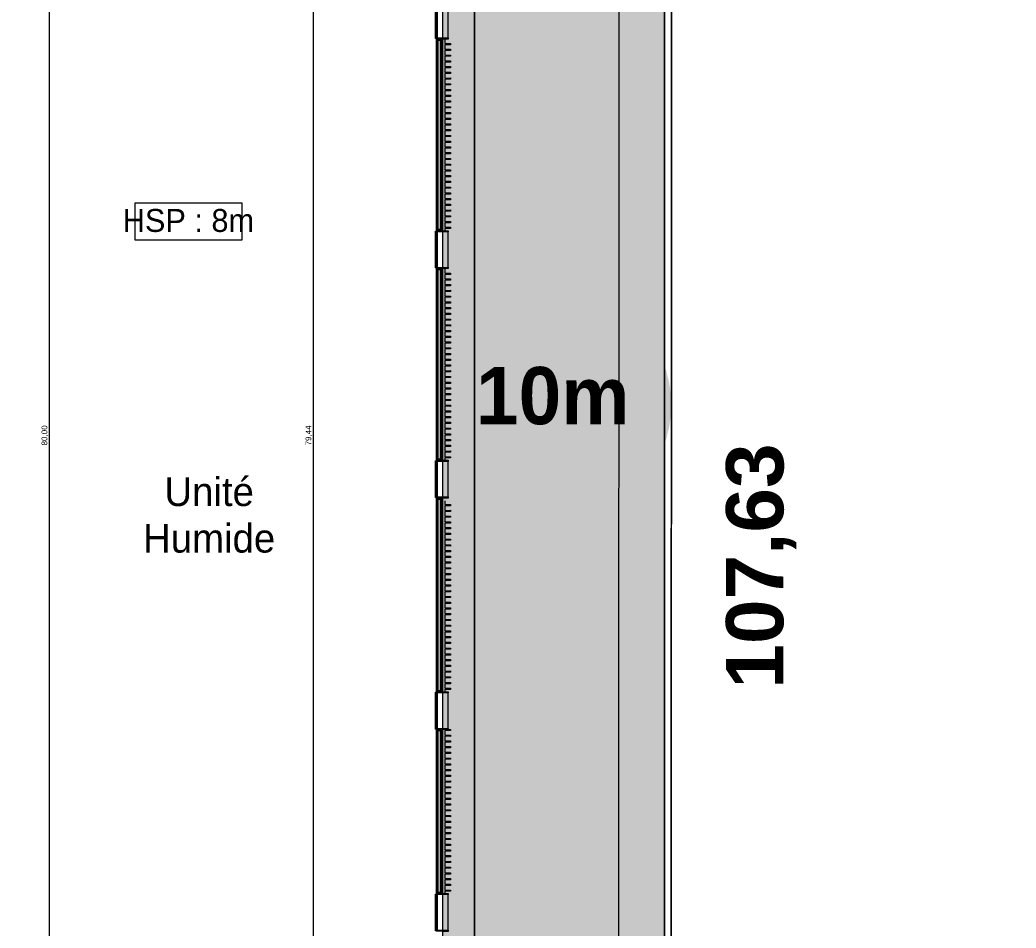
# Model space of a CAD drawing. Header units: millimetres. Extents: x -284281 to 1648660, y -821378 to -151356.
# Drawn here: x 444506 to 487920, y -234850 to -195285 of the extents above; entities that cross this region are included whole.
import ezdxf

# ---------------------------------------------------------------- set-up
doc = ezdxf.new("R2010")
doc.units = ezdxf.units.MM
doc.header["$MEASUREMENT"] = 0
doc.set_wipeout_variables(frame=1)
doc.linetypes.add('Traits', pattern=[282.222223, 141.111112, -141.111112])
doc.linetypes.add('Wipeout_Contour', pattern=[1000, 0, -1000])
for name, color, linetype in [('Cotations - 1_100', 7, 'Continuous'), ('Divers - Dessin général', 7, 'Continuous'), ('Fenêtres ARCHICAD', 7, 'Continuous'), ('Hachure', 7, 'Continuous'), ('Nouveau_0', 7, 'Continuous'), ('Sols_ Dalles', 7, 'Continuous'), ('TopoAlt', 7, 'Continuous')]:
    doc.layers.add(name, color=color, linetype=linetype)
doc.styles.add('STYLE_GENERE_1', font='AGENCYR.TTF')
doc.styles.add('STYLE_GENERE_2', font='arial.ttf')
doc.styles.add('STYLE_GENERE_3', font='arialbd.ttf')
doc.styles.add('STYLE_GENERE_4', font='AGENCYB.TTF')
doc.dimstyles.new('STYLE_GENERE__1', dxfattribs={"dimtxt": 250, "dimasz": 190, "dimexe": 0.18, "dimexo": 0.0625, "dimgap": 0, "dimtad": 1, "dimtih": 1, "dimtoh": 1, "dimlfac": 0.001, "dimzin": 0, "dimdsep": 46, "dimtxsty": 'STYLE_GENERE_2', "dimblk": 'ARROWHEAD_6', "dimblk1": 'ARROWHEAD_6', "dimblk2": 'ARROWHEAD_6', "dimcen": 0.09, "dimse1": 1, "dimse2": 1, "dimclrd": 7, "dimclre": 7, "dimclrt": 7, "dimazin": 0, "dimtfac": 1, "dimtdec": 4, "dimtmove": 0, "dimatfit": 3, "dimfxl": 1, "dimtolj": 1, "dimtzin": 0, "dimarcsym": 0})
doc.dimstyles.new('STYLE_GENERE__2', dxfattribs={"dimtxt": 250, "dimasz": 190, "dimexe": 0.18, "dimexo": 0.0625, "dimgap": 0, "dimtad": 1, "dimlfac": 0.001, "dimzin": 0, "dimdsep": 46, "dimtxsty": 'STYLE_GENERE_2', "dimblk": 'ARROWHEAD_6', "dimblk1": 'ARROWHEAD_6', "dimblk2": 'ARROWHEAD_6', "dimcen": 0.09, "dimse1": 1, "dimse2": 1, "dimclrd": 7, "dimclre": 7, "dimclrt": 7, "dimazin": 0, "dimtfac": 1, "dimtdec": 4, "dimtmove": 0, "dimatfit": 3, "dimfxl": 1, "dimtolj": 1, "dimtzin": 0, "dimarcsym": 0})
pattern_1 = [(45, (0, 175), (-55.684659, 55.684659), [0, -52.5, 0, -78.75]), (110, (175, 175), (74.000794, 26.934086), [0, -38.5, 0, -66.5])]
pattern_2 = [(45, (0, 0), (-7.07106781, 7.07106781), [])]

# ---------------------------------------------------------------- blocks, each defined once
blk = doc.blocks.new('Dalle_30_2', base_point=(380203, -171996))
at = {"layer": 'Sols_ Dalles', "linetype": 'Continuous', "lineweight": 0, "true_color": 0x2e271c}
blk.add_hatch(color=250, dxfattribs=at).paths.add_polyline_path([(380203, -171996), (380203, -230016), (380203, -260811), (415475, -260811), (415475, -260796), (415475, -258650), (415475, -258011), (415475, -222496), (405655, -222496), (405655, -218296), (415454, -218296), (415454, -204496), (412055, -204496), (412055, -201781), (412055, -189811), (436505, -189811), (436505, -253396), (436505, -253416), (437905, -253416), (437905, -253396), (437905, -188411), (410655, -188411), (410655, -200381), (410655, -205896), (414054, -205896), (414054, -216896), (404255, -216896), (404255, -223896), (414054, -223896), (414054, -258650), (414054, -259411), (382690, -259411), (381560, -259411), (381560, -231416), (381560, -173396), (462926, -173396), (462926, -253416), (464326, -253416), (464326, -171996)])
at = {"layer": 'Sols_ Dalles', "color": 250, "linetype": 'Continuous', "lineweight": 5, "true_color": 0x1f1f1f, "flags": 128}
for points in [[(381560, -259411), (381560, -231416), (381560, -173396), (462926, -173396), (462926, -253416)], [(464326, -253416), (464326, -171996), (380203, -171996), (380203, -230016), (380203, -260811)]]:
    blk.add_lwpolyline(points, dxfattribs=at)
blk = doc.blocks.new('Dalle_31_2', base_point=(360548, -295063))
at = {"linetype": 'Continuous', "lineweight": 0, "true_color": 0x6f6f6f}
h = blk.add_hatch(color=8, dxfattribs=at)
h.paths.add_polyline_path([(360548, -295063), (487920, -293827), (487920, -270903), (487463, -270903), (472886, -271041), (472886, -271062, 0.001346), (472886, -271073), (472897, -273095, -0.414214), (470908, -275106), (462184, -275106, -0.005189), (462131, -275116), (454148, -275196), (438771, -275253, -0.386553), (436573, -273475, -0.025189), (436562, -273329), (436569, -267730, -0.098562), (436800, -266944), (436817, -266952, -0.258849), (438655, -265606), (438653, -265587), (439337, -265587), (439337, -265687), (439337, -270687), (469237, -270687), (469237, -265687), (470908, -265687), (472605, -265687), (472605, -163738), (371863, -163738), (371863, -271041), (371883, -271041), (371883, -272001), (371883, -272001, -0.409427), (367883, -275935), (360548, -275935)])
h.paths.add_polyline_path([(377135, -260640), (373845, -260640), (373845, -248365), (373845, -243090), (373845, -242190), (377135, -242190)], flags=0)
h.paths.add_polyline_path([(380203, -193811), (380203, -171996), (431506, -171996), (464310, -171996), (464310, -262266), (464310, -262366), (438594, -262351), (437926, -262351), (436550, -262351), (436550, -189811), (412055, -189811), (412055, -201781), (412055, -204496), (415454, -204496), (415454, -208496), (415454, -218296), (405655, -218296), (405655, -222496), (415475, -222496), (415475, -260811), (380203, -260811), (380203, -230016)], flags=0)
h.paths.add_polyline_path([(381437, -269434, -0.090319), (381558, -268728, -0.201449), (382612, -267593, -0.104211), (383418, -267415), (384017, -267409, -0.104045), (384825, -267571, -0.238255), (385984, -268953, -0.055189), (386036, -269390), (386038, -269611), (386051, -270890), (385792, -271893, -0.267949), (384070, -272909), (383470, -272915, -0.193717), (382079, -272370, -0.070569), (381728, -271931, -0.131652), (381451, -270934)], flags=0)
h.paths.add_polyline_path([(392017, -273452), (392030, -267378, -0.380557), (394017, -265610), (394094, -265610), (394094, -270610), (409094, -270610), (409094, -265610), (414056, -265610, -0.414214), (415556, -267110), (415556, -273661, -0.345502), (413837, -275433), (394027, -275599, -0.415791), (392017, -273599)], flags=0)
h.paths.add_polyline_path([(424210, -271504, -0.134474), (423930, -270485), (423930, -268985, -0.414214), (425930, -266985), (426530, -266985, -0.414214), (428530, -268985), (428530, -270485, -0.12882), (428274, -271466, -0.270936), (426530, -272485), (425930, -272485, -0.26498)], flags=0)
at = {"color": 9, "linetype": 'Continuous', "lineweight": 5, "flags": 128}
blk.add_lwpolyline([(472605, -265687), (472605, -163738), (371863, -163738), (371863, -271041)], dxfattribs=at)
blk.add_lwpolyline([(380203, -193811), (380203, -230016), (380203, -260811), (415475, -260811), (415475, -222496), (405655, -222496), (405655, -218296), (415454, -218296), (415454, -208496), (415454, -204496), (412055, -204496), (412055, -201781), (412055, -189811), (436550, -189811), (436550, -262351), (437926, -262351), (438594, -262351), (464310, -262366), (464310, -262266), (464310, -171996), (431506, -171996), (380203, -171996)], close=True, dxfattribs=at)
blk = doc.blocks.new('Dalle_46_2', base_point=(371875, -163719))
at = {"linetype": 'Continuous', "lineweight": 0, "true_color": 0x90b349}
blk.add_hatch(color=55, dxfattribs=at).paths.add_polyline_path([(371875, -163719), (371856, -271725), (373816, -271706), (373835, -165720), (470605, -165737), (470587, -265587), (472587, -265588), (472605, -163738)])
at = {"color": 7, "linetype": 'Continuous', "lineweight": 5, "flags": 128}
blk.add_lwpolyline([(371875, -163719), (371856, -271725), (373816, -271706), (373835, -165720), (470605, -165737), (470587, -265587), (472587, -265588), (472605, -163738)], close=True, dxfattribs=at)
blk = doc.blocks.new('Fenêtre 25')
at = {"layer": 'Fenêtres ARCHICAD', "color": 7, "linetype": 'Continuous', "lineweight": 5}
for p, q in [((-800, 0), (-800, 33)), ((-800, 33), (800, 33)), ((800, 33), (800, 0)), ((-825, -530), (-825, -280)), ((-825, -280), (-775, -280)), ((-825, -280), (-800, -280)), ((-825, -280), (-800, -280)), ((-800, -30), (800, -30)), ((-800, -280), (-800, -50)), ((-800, -50), (-775, -50)), ((-775, -280), (-800, -280)), ((-775, -50), (-775, -280)), ((-775, -280), (-775, -530)), ((775, -280), (775, -50)), ((775, -50), (800, -50)), ((800, -280), (775, -280)), ((775, -280), (825, -280)), ((775, -530), (775, -280)), ((800, -50), (800, -280)), ((800, -280), (825, -280)), ((800, -280), (825, -280)), ((825, -280), (825, -530)), ((-775, -530), (-825, -530)), ((-775, -530), (775, -530)), ((825, -530), (775, -530))]:
    blk.add_line(p, q, dxfattribs=at)
at = {"layer": 'Fenêtres ARCHICAD', "color": 7, "linetype": 'Traits', "lineweight": 5}
blk.add_line((-800, 0), (800, 0), dxfattribs=at)
at = {"color": 254, "linetype": 'Wipeout_Contour', "lineweight": 0, "ltscale": 3003.33026}
blk.add_wipeout([(-750, 0), (-750, -50), (750, -50), (750, 0)], dxfattribs=at).dxf.layer = 'Fenêtres ARCHICAD'
at = {"layer": 'Fenêtres ARCHICAD', "color": 7, "linetype": 'Continuous', "lineweight": 5}
for p, q in [((-800, 0), (-750, 0)), ((-800, 0), (-800, -15)), ((-800, 0), (-800, -15)), ((-750, 0), (-750, -50)), ((-750, 0), (750, 0)), ((750, -50), (750, 0)), ((750, 0), (800, 0)), ((800, 0), (800, -15)), ((800, 0), (800, -15)), ((-800, -15), (-800, -50)), ((-800, -15), (-800, -50)), ((-750, -50), (-800, -50)), ((-800, -50), (-800, -85)), ((-800, -50), (-800, -85)), ((-800, -85), (-800, -195)), ((-800, -85), (-800, -195)), ((-800, -85), (-800, -195)), ((-800, -85), (-800, -195)), ((-800, -195), (-800, -265)), ((-800, -195), (-800, -265)), ((-800, -195), (-800, -265)), ((-800, -195), (-800, -265)), ((-800, -265), (-800, -280)), ((-800, -265), (-800, -280)), ((-750, -25), (750, -25)), ((750, -50), (-750, -50)), ((800, -50), (750, -50)), ((800, -15), (800, -50)), ((800, -15), (800, -50)), ((800, -50), (800, -85)), ((800, -50), (800, -85)), ((800, -85), (800, -195)), ((800, -85), (800, -195)), ((800, -85), (800, -195)), ((800, -85), (800, -195)), ((800, -195), (800, -265)), ((800, -195), (800, -265)), ((800, -195), (800, -265)), ((800, -195), (800, -265)), ((800, -265), (800, -280)), ((800, -265), (800, -280))]:
    blk.add_line(p, q, dxfattribs=at)
blk = doc.blocks.new('Mur_176_2', base_point=(462926, -173396))
at = {"color": 254, "linetype": 'Wipeout_Contour', "lineweight": 0, "ltscale": 2017622.71291408}
blk.add_wipeout([(462911, -204493), (462926, -204493), (462926, -196093), (462911, -196093)], dxfattribs=at)
at = {"color": 254, "linetype": 'Wipeout_Contour', "lineweight": 0, "ltscale": 2033836.584409907}
blk.add_wipeout([(462911, -214493), (462926, -214493), (462926, -206093), (462911, -206093)], dxfattribs=at)
at = {"color": 254, "linetype": 'Wipeout_Contour', "lineweight": 0, "ltscale": 2050776.769234617}
blk.add_wipeout([(462911, -224578), (462926, -224578), (462926, -216093), (462911, -216093)], dxfattribs=at)
at = {"color": 254, "linetype": 'Wipeout_Contour', "lineweight": 0, "ltscale": 2067266.288237478}
blk.add_wipeout([(462911, -233369), (462926, -233369), (462926, -226178), (462911, -226178)], dxfattribs=at)
at = {"linetype": 'Continuous', "lineweight": 5, "true_color": 0x5f5f5f}
h = blk.add_hatch(dxfattribs=at)
h.set_pattern_fill('ENDUIT_0002', color=251, style=0, pattern_type=2)
h.set_pattern_definition(pattern_1)
h.paths.add_polyline_path([(462911, -204493), (462926, -204493), (462926, -196093), (462911, -196093)])
h = blk.add_hatch(dxfattribs=at)
h.set_pattern_fill('ENDUIT_0002', color=251, style=0, pattern_type=2)
h.set_pattern_definition(pattern_1)
h.paths.add_polyline_path([(462911, -214493), (462926, -214493), (462926, -206093), (462911, -206093)])
h = blk.add_hatch(dxfattribs=at)
h.set_pattern_fill('ENDUIT_0002', color=251, style=0, pattern_type=2)
h.set_pattern_definition(pattern_1)
h.paths.add_polyline_path([(462911, -224578), (462926, -224578), (462926, -216093), (462911, -216093)])
h = blk.add_hatch(dxfattribs=at)
h.set_pattern_fill('ENDUIT_0002', color=251, style=0, pattern_type=2)
h.set_pattern_definition(pattern_1)
h.paths.add_polyline_path([(462911, -233369), (462926, -233369), (462926, -226178), (462911, -226178)])
at = {"color": 254, "linetype": 'Wipeout_Contour', "lineweight": 0, "ltscale": 2017465.721943277}
blk.add_wipeout([(462911, -196093), (462841, -196163), (462841, -204423), (462911, -204493)], dxfattribs=at)
at = {"color": 254, "linetype": 'Wipeout_Contour', "lineweight": 0, "ltscale": 2033680.860371147}
blk.add_wipeout([(462911, -206093), (462841, -206163), (462841, -214423), (462911, -214493)], dxfattribs=at)
at = {"color": 254, "linetype": 'Wipeout_Contour', "lineweight": 0, "ltscale": 2050622.337322177}
blk.add_wipeout([(462911, -216093), (462841, -216163), (462841, -224508), (462911, -224578)], dxfattribs=at)
at = {"color": 254, "linetype": 'Wipeout_Contour', "lineweight": 0, "ltscale": 2067113.244190691}
blk.add_wipeout([(462911, -226178), (462841, -226248), (462841, -233299), (462911, -233369)], dxfattribs=at)
at = {"linetype": 'Continuous', "lineweight": 5, "true_color": 0x5f5f5f}
h = blk.add_hatch(dxfattribs=at)
h.set_pattern_fill('BRIQUES_TERRE_CUITE__INT_94', color=251, style=0, pattern_type=2)
h.set_pattern_definition(pattern_2)
h.paths.add_polyline_path([(462911, -196093), (462841, -196163), (462841, -204423), (462911, -204493)])
h = blk.add_hatch(dxfattribs=at)
h.set_pattern_fill('BRIQUES_TERRE_CUITE__INT_94', color=251, style=0, pattern_type=2)
h.set_pattern_definition(pattern_2)
h.paths.add_polyline_path([(462911, -206093), (462841, -206163), (462841, -214423), (462911, -214493)])
h = blk.add_hatch(dxfattribs=at)
h.set_pattern_fill('BRIQUES_TERRE_CUITE__INT_94', color=251, style=0, pattern_type=2)
h.set_pattern_definition(pattern_2)
h.paths.add_polyline_path([(462911, -216093), (462841, -216163), (462841, -224508), (462911, -224578)])
h = blk.add_hatch(dxfattribs=at)
h.set_pattern_fill('BRIQUES_TERRE_CUITE__INT_94', color=251, style=0, pattern_type=2)
h.set_pattern_definition(pattern_2)
h.paths.add_polyline_path([(462911, -226178), (462841, -226248), (462841, -233299), (462911, -233369)])
at = {"color": 254, "linetype": 'Wipeout_Contour', "lineweight": 0, "ltscale": 2017134.365518386}
blk.add_wipeout([(462731, -196163), (462731, -204423), (462841, -204423), (462841, -196163)], dxfattribs=at)
at = {"color": 254, "linetype": 'Wipeout_Contour', "lineweight": 0, "ltscale": 2033352.161582602}
blk.add_wipeout([(462731, -206163), (462731, -214423), (462841, -214423), (462841, -206163)], dxfattribs=at)
at = {"color": 254, "linetype": 'Wipeout_Contour', "lineweight": 0, "ltscale": 2050296.360410593}
blk.add_wipeout([(462731, -216163), (462731, -224508), (462841, -224508), (462841, -216163)], dxfattribs=at)
at = {"color": 254, "linetype": 'Wipeout_Contour', "lineweight": 0, "ltscale": 2066790.024637503}
blk.add_wipeout([(462731, -226248), (462731, -233299), (462841, -233299), (462841, -226248)], dxfattribs=at)
at = {"color": 254, "linetype": 'Wipeout_Contour', "lineweight": 0, "ltscale": 2016649.931754522}
blk.add_wipeout([(462661, -196093), (462646, -196093), (462646, -204493), (462661, -204493)], dxfattribs=at)
at = {"color": 254, "linetype": 'Wipeout_Contour', "lineweight": 0, "ltscale": 2032871.561304331}
blk.add_wipeout([(462661, -206093), (462646, -206093), (462646, -214493), (462661, -214493)], dxfattribs=at)
at = {"color": 254, "linetype": 'Wipeout_Contour', "lineweight": 0, "ltscale": 2049819.720384569}
blk.add_wipeout([(462661, -216093), (462646, -216093), (462646, -224578), (462661, -224578)], dxfattribs=at)
at = {"color": 254, "linetype": 'Wipeout_Contour', "lineweight": 0, "ltscale": 2066316.879719945}
blk.add_wipeout([(462661, -226178), (462646, -226178), (462646, -233369), (462661, -233369)], dxfattribs=at)
at = {"linetype": 'Continuous', "lineweight": 5, "true_color": 0x5f5f5f}
h = blk.add_hatch(dxfattribs=at)
h.set_pattern_fill('ENDUIT_0002', color=251, style=0, pattern_type=2)
h.set_pattern_definition(pattern_1)
h.paths.add_polyline_path([(462661, -196093), (462646, -196093), (462646, -204493), (462661, -204493)])
h = blk.add_hatch(dxfattribs=at)
h.set_pattern_fill('ENDUIT_0002', color=251, style=0, pattern_type=2)
h.set_pattern_definition(pattern_1)
h.paths.add_polyline_path([(462661, -206093), (462646, -206093), (462646, -214493), (462661, -214493)])
h = blk.add_hatch(dxfattribs=at)
h.set_pattern_fill('ENDUIT_0002', color=251, style=0, pattern_type=2)
h.set_pattern_definition(pattern_1)
h.paths.add_polyline_path([(462661, -216093), (462646, -216093), (462646, -224578), (462661, -224578)])
h = blk.add_hatch(dxfattribs=at)
h.set_pattern_fill('ENDUIT_0002', color=251, style=0, pattern_type=2)
h.set_pattern_definition(pattern_1)
h.paths.add_polyline_path([(462661, -226178), (462646, -226178), (462646, -233369), (462661, -233369)])
at = {"color": 254, "linetype": 'Wipeout_Contour', "lineweight": 0, "ltscale": 2016805.938680866}
blk.add_wipeout([(462661, -196093), (462661, -204493), (462731, -204493), (462731, -196093)], dxfattribs=at)
at = {"color": 254, "linetype": 'Wipeout_Contour', "lineweight": 0, "ltscale": 2033026.323620559}
blk.add_wipeout([(462661, -206093), (462661, -214493), (462731, -214493), (462731, -206093)], dxfattribs=at)
at = {"color": 254, "linetype": 'Wipeout_Contour', "lineweight": 0, "ltscale": 2049973.203416683}
blk.add_wipeout([(462661, -216093), (462661, -224578), (462731, -224578), (462731, -216093)], dxfattribs=at)
at = {"color": 254, "linetype": 'Wipeout_Contour', "lineweight": 0, "ltscale": 2066469.137048023}
blk.add_wipeout([(462661, -226178), (462661, -233369), (462731, -233369), (462731, -226178)], dxfattribs=at)
at = {"linetype": 'Continuous', "lineweight": 5, "true_color": 0x5f5f5f}
h = blk.add_hatch(dxfattribs=at)
h.set_pattern_fill('BRIQUES_TERRE_CUITE__INT_94', color=251, style=0, pattern_type=2)
h.set_pattern_definition(pattern_2)
h.paths.add_polyline_path([(462661, -196093), (462661, -204493), (462731, -204493), (462731, -196093)])
h = blk.add_hatch(dxfattribs=at)
h.set_pattern_fill('BRIQUES_TERRE_CUITE__INT_94', color=251, style=0, pattern_type=2)
h.set_pattern_definition(pattern_2)
h.paths.add_polyline_path([(462661, -206093), (462661, -214493), (462731, -214493), (462731, -206093)])
h = blk.add_hatch(dxfattribs=at)
h.set_pattern_fill('BRIQUES_TERRE_CUITE__INT_94', color=251, style=0, pattern_type=2)
h.set_pattern_definition(pattern_2)
h.paths.add_polyline_path([(462661, -216093), (462661, -224578), (462731, -224578), (462731, -216093)])
h = blk.add_hatch(dxfattribs=at)
h.set_pattern_fill('BRIQUES_TERRE_CUITE__INT_94', color=251, style=0, pattern_type=2)
h.set_pattern_definition(pattern_2)
h.paths.add_polyline_path([(462661, -226178), (462661, -233369), (462731, -233369), (462731, -226178)])
at = {"color": 254, "linetype": 'Wipeout_Contour', "lineweight": 0, "ltscale": 2010583.091112195}
blk.add_wipeout([(462841, -196163), (462911, -196093), (462731, -196093), (462731, -196163)], dxfattribs=at)
at = {"color": 254, "linetype": 'Wipeout_Contour', "lineweight": 0, "ltscale": 2023816.773901325}
blk.add_wipeout([(462841, -204423), (462731, -204423), (462731, -204493), (462911, -204493)], dxfattribs=at)
at = {"color": 254, "linetype": 'Wipeout_Contour', "lineweight": 0, "ltscale": 2026525.396526051}
blk.add_wipeout([(462841, -206163), (462911, -206093), (462731, -206093), (462731, -206163)], dxfattribs=at)
at = {"color": 254, "linetype": 'Wipeout_Contour', "lineweight": 0, "ltscale": 2040308.984041659}
blk.add_wipeout([(462841, -214423), (462731, -214423), (462731, -214493), (462911, -214493)], dxfattribs=at)
at = {"color": 254, "linetype": 'Wipeout_Contour', "lineweight": 0, "ltscale": 2043126.525515703}
blk.add_wipeout([(462841, -216163), (462911, -216093), (462731, -216093), (462731, -216163)], dxfattribs=at)
at = {"color": 254, "linetype": 'Wipeout_Contour', "lineweight": 0, "ltscale": 2057595.166241913}
blk.add_wipeout([(462841, -224508), (462731, -224508), (462731, -224578), (462911, -224578)], dxfattribs=at)
at = {"color": 254, "linetype": 'Wipeout_Contour', "lineweight": 0, "ltscale": 2060519.851965931}
blk.add_wipeout([(462841, -226248), (462911, -226178), (462731, -226178), (462731, -226248)], dxfattribs=at)
at = {"color": 254, "linetype": 'Wipeout_Contour', "lineweight": 0, "ltscale": 2073187.829796931}
blk.add_wipeout([(462841, -233299), (462731, -233299), (462731, -233369), (462911, -233369)], dxfattribs=at)
at = {"linetype": 'Continuous', "lineweight": 5, "true_color": 0x5f5f5f}
h = blk.add_hatch(dxfattribs=at)
h.set_pattern_fill('BRIQUES_TERRE_CUITE__INT_94', color=251, style=0, pattern_type=2)
h.set_pattern_definition(pattern_2)
h.paths.add_polyline_path([(462841, -196163), (462911, -196093), (462731, -196093), (462731, -196163)])
h = blk.add_hatch(dxfattribs=at)
h.set_pattern_fill('BRIQUES_TERRE_CUITE__INT_94', color=251, style=0, pattern_type=2)
h.set_pattern_definition(pattern_2)
h.paths.add_polyline_path([(462841, -204423), (462731, -204423), (462731, -204493), (462911, -204493)])
h = blk.add_hatch(dxfattribs=at)
h.set_pattern_fill('BRIQUES_TERRE_CUITE__INT_94', color=251, style=0, pattern_type=2)
h.set_pattern_definition(pattern_2)
h.paths.add_polyline_path([(462841, -206163), (462911, -206093), (462731, -206093), (462731, -206163)])
h = blk.add_hatch(dxfattribs=at)
h.set_pattern_fill('BRIQUES_TERRE_CUITE__INT_94', color=251, style=0, pattern_type=2)
h.set_pattern_definition(pattern_2)
h.paths.add_polyline_path([(462841, -214423), (462731, -214423), (462731, -214493), (462911, -214493)])
h = blk.add_hatch(dxfattribs=at)
h.set_pattern_fill('BRIQUES_TERRE_CUITE__INT_94', color=251, style=0, pattern_type=2)
h.set_pattern_definition(pattern_2)
h.paths.add_polyline_path([(462841, -216163), (462911, -216093), (462731, -216093), (462731, -216163)])
h = blk.add_hatch(dxfattribs=at)
h.set_pattern_fill('BRIQUES_TERRE_CUITE__INT_94', color=251, style=0, pattern_type=2)
h.set_pattern_definition(pattern_2)
h.paths.add_polyline_path([(462841, -224508), (462731, -224508), (462731, -224578), (462911, -224578)])
h = blk.add_hatch(dxfattribs=at)
h.set_pattern_fill('BRIQUES_TERRE_CUITE__INT_94', color=251, style=0, pattern_type=2)
h.set_pattern_definition(pattern_2)
h.paths.add_polyline_path([(462841, -226248), (462911, -226178), (462731, -226178), (462731, -226248)])
h = blk.add_hatch(dxfattribs=at)
h.set_pattern_fill('BRIQUES_TERRE_CUITE__INT_94', color=251, style=0, pattern_type=2)
h.set_pattern_definition(pattern_2)
h.paths.add_polyline_path([(462841, -233299), (462731, -233299), (462731, -233369), (462911, -233369)])
at = {"color": 7, "linetype": 'Continuous', "lineweight": 5}
for p, q in [((462646, -196093), (462661, -196093)), ((462661, -196093), (462661, -204493)), ((462661, -196093), (462696, -196093)), ((462696, -196093), (462731, -196093)), ((462731, -196093), (462841, -196093)), ((462731, -196093), (462841, -196093)), ((462731, -204423), (462731, -196163)), ((462841, -196163), (462731, -196163)), ((462841, -196093), (462911, -196093)), ((462841, -196093), (462911, -196093)), ((462841, -204423), (462841, -196163)), ((462911, -204493), (462911, -196093)), ((462911, -196093), (462926, -196093)), ((462926, -196118), (462926, -196093)), ((462841, -204423), (462731, -204423)), ((462926, -204493), (462926, -204468)), ((462646, -204493), (462661, -204493)), ((462661, -204493), (462696, -204493)), ((462696, -204493), (462731, -204493)), ((462731, -204493), (462841, -204493)), ((462731, -204493), (462841, -204493)), ((462841, -204493), (462911, -204493)), ((462841, -204493), (462911, -204493)), ((462911, -204493), (462926, -204493)), ((462646, -206093), (462661, -206093)), ((462661, -206093), (462661, -214493)), ((462661, -206093), (462696, -206093)), ((462696, -206093), (462731, -206093)), ((462731, -206093), (462841, -206093)), ((462731, -206093), (462841, -206093)), ((462731, -214423), (462731, -206163)), ((462841, -206163), (462731, -206163)), ((462841, -206093), (462911, -206093)), ((462841, -206093), (462911, -206093)), ((462841, -214423), (462841, -206163)), ((462911, -214493), (462911, -206093)), ((462911, -206093), (462926, -206093)), ((462926, -206118), (462926, -206093)), ((462841, -214423), (462731, -214423)), ((462926, -214493), (462926, -214468)), ((462646, -214493), (462661, -214493)), ((462661, -214493), (462696, -214493)), ((462696, -214493), (462731, -214493)), ((462731, -214493), (462841, -214493)), ((462731, -214493), (462841, -214493)), ((462841, -214493), (462911, -214493)), ((462841, -214493), (462911, -214493)), ((462911, -214493), (462926, -214493)), ((462646, -216093), (462661, -216093)), ((462661, -216093), (462661, -224578)), ((462661, -216093), (462696, -216093)), ((462696, -216093), (462731, -216093)), ((462731, -216093), (462841, -216093)), ((462731, -216093), (462841, -216093)), ((462731, -224508), (462731, -216163)), ((462841, -216163), (462731, -216163)), ((462841, -216093), (462911, -216093)), ((462841, -216093), (462911, -216093)), ((462841, -224508), (462841, -216163)), ((462911, -224578), (462911, -216093)), ((462911, -216093), (462926, -216093)), ((462926, -216118), (462926, -216093)), ((462646, -224578), (462661, -224578)), ((462661, -224578), (462696, -224578)), ((462696, -224578), (462731, -224578)), ((462841, -224508), (462731, -224508)), ((462731, -224578), (462841, -224578)), ((462731, -224578), (462841, -224578)), ((462841, -224578), (462911, -224578)), ((462841, -224578), (462911, -224578)), ((462911, -224578), (462926, -224578)), ((462926, -224578), (462926, -224553)), ((462646, -226178), (462661, -226178)), ((462661, -226178), (462661, -233369)), ((462661, -226178), (462696, -226178)), ((462696, -226178), (462731, -226178)), ((462731, -226178), (462841, -226178)), ((462731, -226178), (462841, -226178)), ((462841, -226178), (462911, -226178)), ((462841, -226178), (462911, -226178)), ((462911, -233369), (462911, -226178)), ((462911, -226178), (462926, -226178)), ((462926, -226203), (462926, -226178)), ((462731, -233299), (462731, -226248)), ((462841, -226248), (462731, -226248)), ((462841, -233299), (462841, -226248)), ((462646, -233369), (462661, -233369)), ((462661, -233369), (462696, -233369)), ((462696, -233369), (462731, -233369)), ((462841, -233299), (462731, -233299)), ((462731, -233369), (462841, -233369)), ((462731, -233369), (462841, -233369)), ((462841, -233369), (462911, -233369)), ((462841, -233369), (462911, -233369)), ((462911, -233369), (462926, -233369)), ((462926, -233369), (462926, -233344))]:
    blk.add_line(p, q, dxfattribs=at)
at = {"color": 7, "linetype": 'Continuous', "lineweight": 5, "flags": 128}
for points in [[(462646, -196093), (462646, -204493)], [(462926, -204493), (462926, -196093)], [(462646, -206093), (462646, -214493)], [(462926, -214493), (462926, -206093)], [(462646, -216093), (462646, -224578)], [(462926, -224578), (462926, -216093)], [(462646, -226178), (462646, -233369)], [(462926, -233369), (462926, -226178)]]:
    blk.add_lwpolyline(points, dxfattribs=at)
at = {"layer": 'Fenêtres ARCHICAD', "color": 7, "linetype": 'Continuous', "lineweight": 5, "zscale": 1000, "rotation": 89.99999999999997}
for p in [(462646, -195293), (462646, -205293), (462646, -215293), (462646, -225378), (462646, -234169)]:
    blk.add_blockref('Fenêtre 25', p, dxfattribs=at)
blk = doc.blocks.new('Mur_228_2', base_point=(472905, -163438))
at = {"layer": 'TopoAlt', "color": 211, "linetype": 'Continuous', "lineweight": 5, "true_color": 0xfe55ff, "flags": 128}
for points in [[(472605, -163738), (472586, -270769)], [(472886, -271068), (472905, -163738)]]:
    blk.add_lwpolyline(points, dxfattribs=at)
blk = doc.blocks.new('Tôle profilée 25_8')
at = {"color": 7, "linetype": 'Continuous', "lineweight": 5}
for p, q in [((-250, 7177.5), (-250, 7150)), ((0, 7176.5), (-250, 7177.5)), ((-250, 7150), (-250, 7122.5)), ((-250, 7122.5), (0, 7123.5)), ((0, 7191.9), (0, 7176.5)), ((0, 7123.5), (0, 6926.5)), ((-250, 6927.5), (-250, 6900)), ((0, 6926.5), (-250, 6927.5)), ((-250, 6900), (-250, 6872.5)), ((-250, 6872.5), (0, 6873.5)), ((-250, 6677.5), (-250, 6650)), ((0, 6676.5), (-250, 6677.5)), ((-250, 6650), (-250, 6622.5)), ((-250, 6622.5), (0, 6623.5)), ((0, 6873.5), (0, 6676.5)), ((0, 6623.5), (0, 6426.5)), ((-250, 6427.5), (-250, 6400)), ((0, 6426.5), (-250, 6427.5)), ((-250, 6400), (-250, 6372.5)), ((-250, 6372.5), (0, 6373.5)), ((-250, 6177.5), (-250, 6150)), ((0, 6176.5), (-250, 6177.5)), ((-250, 6150), (-250, 6122.5)), ((-250, 6122.5), (0, 6123.5)), ((0, 6373.5), (0, 6176.5)), ((0, 6123.5), (0, 5926.5)), ((-250, 5927.5), (-250, 5900)), ((0, 5926.5), (-250, 5927.5)), ((-250, 5900), (-250, 5872.5)), ((-250, 5872.5), (0, 5873.5)), ((-250, 5677.5), (-250, 5650)), ((0, 5676.5), (-250, 5677.5)), ((-250, 5650), (-250, 5622.5)), ((0, 5873.5), (0, 5676.5)), ((-250, 5622.5), (0, 5623.5)), ((-250, 5427.5), (-250, 5400)), ((0, 5426.5), (-250, 5427.5)), ((-250, 5400), (-250, 5372.5)), ((-250, 5372.5), (0, 5373.5)), ((0, 5623.5), (0, 5426.5)), ((0, 5373.5), (0, 5176.5)), ((-250, 5177.5), (-250, 5150)), ((0, 5176.5), (-250, 5177.5)), ((-250, 5150), (-250, 5122.5)), ((-250, 5122.5), (0, 5123.5)), ((-250, 4927.5), (-250, 4900)), ((0, 4926.5), (-250, 4927.5)), ((-250, 4900), (-250, 4872.5)), ((-250, 4872.5), (0, 4873.5)), ((0, 5123.5), (0, 4926.5)), ((0, 4873.5), (0, 4676.5)), ((-250, 4677.5), (-250, 4650)), ((0, 4676.5), (-250, 4677.5)), ((-250, 4650), (-250, 4622.5)), ((-250, 4622.5), (0, 4623.5)), ((-250, 4427.5), (-250, 4400)), ((0, 4426.5), (-250, 4427.5)), ((-250, 4400), (-250, 4372.5)), ((-250, 4372.5), (0, 4373.5)), ((0, 4623.5), (0, 4426.5)), ((0, 4373.5), (0, 4176.5)), ((-250, 4177.5), (-250, 4150)), ((0, 4176.5), (-250, 4177.5)), ((-250, 4150), (-250, 4122.5)), ((-250, 4122.5), (0, 4123.5)), ((-250, 3927.5), (-250, 3900)), ((0, 3926.5), (-250, 3927.5)), ((0, 4123.5), (0, 3926.5)), ((-250, 3900), (-250, 3872.5)), ((-250, 3872.5), (0, 3873.5)), ((-250, 3677.5), (-250, 3650)), ((0, 3676.5), (-250, 3677.5)), ((-250, 3650), (-250, 3622.5)), ((-250, 3622.5), (0, 3623.5)), ((0, 3873.5), (0, 3676.5)), ((0, 3623.5), (0, 3426.5)), ((-250, 3427.5), (-250, 3400)), ((0, 3426.5), (-250, 3427.5)), ((-250, 3400), (-250, 3372.5)), ((-250, 3372.5), (0, 3373.5)), ((-250, 3177.5), (-250, 3150)), ((0, 3176.5), (-250, 3177.5)), ((-250, 3150), (-250, 3122.5)), ((-250, 3122.5), (0, 3123.5)), ((0, 3373.5), (0, 3176.5)), ((0, 3123.5), (0, 2926.5)), ((-250, 2927.5), (-250, 2900)), ((0, 2926.5), (-250, 2927.5)), ((-250, 2900), (-250, 2872.5)), ((-250, 2872.5), (0, 2873.5)), ((-250, 2677.5), (-250, 2650)), ((0, 2676.5), (-250, 2677.5)), ((-250, 2650), (-250, 2622.5)), ((-250, 2622.5), (0, 2623.5)), ((0, 2873.5), (0, 2676.5)), ((0, 2623.5), (0, 2426.5)), ((-250, 2427.5), (-250, 2400)), ((0, 2426.5), (-250, 2427.5)), ((-250, 2400), (-250, 2372.5)), ((-250, 2372.5), (0, 2373.5)), ((-250, 2177.5), (-250, 2150)), ((0, 2176.5), (-250, 2177.5)), ((0, 2373.5), (0, 2176.5)), ((-250, 2150), (-250, 2122.5)), ((-250, 2122.5), (0, 2123.5)), ((-250, 1927.5), (-250, 1900)), ((0, 1926.5), (-250, 1927.5)), ((-250, 1900), (-250, 1872.5)), ((-250, 1872.5), (0, 1873.5)), ((0, 2123.5), (0, 1926.5)), ((0, 1873.5), (0, 1676.5)), ((-250, 1677.5), (-250, 1650)), ((0, 1676.5), (-250, 1677.5)), ((-250, 1650), (-250, 1622.5)), ((-250, 1622.5), (0, 1623.5)), ((-250, 1427.5), (-250, 1400)), ((0, 1426.5), (-250, 1427.5)), ((-250, 1400), (-250, 1372.5)), ((-250, 1372.5), (0, 1373.5)), ((0, 1623.5), (0, 1426.5)), ((0, 1373.5), (0, 1176.5)), ((-250, 1177.5), (-250, 1150)), ((0, 1176.5), (-250, 1177.5)), ((-250, 1150), (-250, 1122.5)), ((-250, 1122.5), (0, 1123.5)), ((-250, 927.5), (-250, 900)), ((0, 926.5), (-250, 927.5)), ((-250, 900), (-250, 872.5)), ((-250, 872.5), (0, 873.5)), ((0, 1123.5), (0, 926.5)), ((0, 873.5), (0, 676.5)), ((-250, 677.5), (-250, 650)), ((0, 676.5), (-250, 677.5)), ((-250, 650), (-250, 622.5)), ((-250, 622.5), (0, 623.5)), ((0, 623.5), (0, 426.5)), ((-250, 427.5), (-250, 400)), ((0, 426.5), (-250, 427.5)), ((-250, 400), (-250, 372.5)), ((-250, 372.5), (0, 373.5)), ((-250, 177.5), (-250, 150)), ((0, 176.5), (-250, 177.5)), ((-250, 150), (-250, 122.5)), ((-250, 122.5), (0, 123.5)), ((0, 373.5), (0, 176.5)), ((0, 123.5), (0, 0))]:
    blk.add_line(p, q, dxfattribs=at)
blk = doc.blocks.new('Tôle profilée 25')
at = {"color": 7, "linetype": 'Continuous', "lineweight": 5}
for p, q in [((0, 8347.3), (0, 8176.5)), ((-250, 8177.5), (-250, 8150)), ((0, 8176.5), (-250, 8177.5)), ((-250, 8150), (-250, 8122.5)), ((-250, 8122.5), (0, 8123.5)), ((-250, 7927.5), (-250, 7900)), ((0, 7926.5), (-250, 7927.5)), ((-250, 7900), (-250, 7872.5)), ((-250, 7872.5), (0, 7873.5)), ((0, 8123.5), (0, 7926.5)), ((0, 7873.5), (0, 7676.5)), ((-250, 7677.5), (-250, 7650)), ((0, 7676.5), (-250, 7677.5)), ((-250, 7650), (-250, 7622.5)), ((-250, 7622.5), (0, 7623.5)), ((-250, 7427.5), (-250, 7400)), ((0, 7426.5), (-250, 7427.5)), ((-250, 7400), (-250, 7372.5)), ((0, 7623.5), (0, 7426.5)), ((-250, 7372.5), (0, 7373.5)), ((-250, 7177.5), (-250, 7150)), ((0, 7176.5), (-250, 7177.5)), ((-250, 7150), (-250, 7122.5)), ((-250, 7122.5), (0, 7123.5)), ((0, 7373.5), (0, 7176.5)), ((0, 7123.5), (0, 6926.5)), ((-250, 6927.5), (-250, 6900)), ((0, 6926.5), (-250, 6927.5)), ((-250, 6900), (-250, 6872.5)), ((-250, 6872.5), (0, 6873.5)), ((-250, 6677.5), (-250, 6650)), ((0, 6676.5), (-250, 6677.5)), ((-250, 6650), (-250, 6622.5)), ((-250, 6622.5), (0, 6623.5)), ((0, 6873.5), (0, 6676.5)), ((0, 6623.5), (0, 6426.5)), ((-250, 6427.5), (-250, 6400)), ((0, 6426.5), (-250, 6427.5)), ((-250, 6400), (-250, 6372.5)), ((-250, 6372.5), (0, 6373.5)), ((-250, 6177.5), (-250, 6150)), ((0, 6176.5), (-250, 6177.5)), ((-250, 6150), (-250, 6122.5)), ((-250, 6122.5), (0, 6123.5)), ((0, 6373.5), (0, 6176.5)), ((0, 6123.5), (0, 5926.5)), ((-250, 5927.5), (-250, 5900)), ((0, 5926.5), (-250, 5927.5)), ((-250, 5900), (-250, 5872.5)), ((-250, 5872.5), (0, 5873.5)), ((-250, 5677.5), (-250, 5650)), ((0, 5676.5), (-250, 5677.5)), ((-250, 5650), (-250, 5622.5)), ((0, 5873.5), (0, 5676.5)), ((-250, 5622.5), (0, 5623.5)), ((-250, 5427.5), (-250, 5400)), ((0, 5426.5), (-250, 5427.5)), ((-250, 5400), (-250, 5372.5)), ((-250, 5372.5), (0, 5373.5)), ((0, 5623.5), (0, 5426.5)), ((0, 5373.5), (0, 5176.5)), ((-250, 5177.5), (-250, 5150)), ((0, 5176.5), (-250, 5177.5)), ((-250, 5150), (-250, 5122.5)), ((-250, 5122.5), (0, 5123.5)), ((-250, 4927.5), (-250, 4900)), ((0, 4926.5), (-250, 4927.5)), ((-250, 4900), (-250, 4872.5)), ((-250, 4872.5), (0, 4873.5)), ((0, 5123.5), (0, 4926.5)), ((0, 4873.5), (0, 4676.5)), ((-250, 4677.5), (-250, 4650)), ((0, 4676.5), (-250, 4677.5)), ((-250, 4650), (-250, 4622.5)), ((-250, 4622.5), (0, 4623.5)), ((-250, 4427.5), (-250, 4400)), ((0, 4426.5), (-250, 4427.5)), ((-250, 4400), (-250, 4372.5)), ((-250, 4372.5), (0, 4373.5)), ((0, 4623.5), (0, 4426.5)), ((0, 4373.5), (0, 4176.5)), ((-250, 4177.5), (-250, 4150)), ((0, 4176.5), (-250, 4177.5)), ((-250, 4150), (-250, 4122.5)), ((-250, 4122.5), (0, 4123.5)), ((-250, 3927.5), (-250, 3900)), ((0, 3926.5), (-250, 3927.5)), ((0, 4123.5), (0, 3926.5)), ((-250, 3900), (-250, 3872.5)), ((-250, 3872.5), (0, 3873.5)), ((-250, 3677.5), (-250, 3650)), ((0, 3676.5), (-250, 3677.5)), ((-250, 3650), (-250, 3622.5)), ((-250, 3622.5), (0, 3623.5)), ((0, 3873.5), (0, 3676.5)), ((0, 3623.5), (0, 3426.5)), ((-250, 3427.5), (-250, 3400)), ((0, 3426.5), (-250, 3427.5)), ((-250, 3400), (-250, 3372.5)), ((-250, 3372.5), (0, 3373.5)), ((-250, 3177.5), (-250, 3150)), ((0, 3176.5), (-250, 3177.5)), ((-250, 3150), (-250, 3122.5)), ((-250, 3122.5), (0, 3123.5)), ((0, 3373.5), (0, 3176.5)), ((0, 3123.5), (0, 2926.5)), ((-250, 2927.5), (-250, 2900)), ((0, 2926.5), (-250, 2927.5)), ((-250, 2900), (-250, 2872.5)), ((-250, 2872.5), (0, 2873.5)), ((-250, 2677.5), (-250, 2650)), ((0, 2676.5), (-250, 2677.5)), ((-250, 2650), (-250, 2622.5)), ((-250, 2622.5), (0, 2623.5)), ((0, 2873.5), (0, 2676.5)), ((0, 2623.5), (0, 2426.5)), ((-250, 2427.5), (-250, 2400)), ((0, 2426.5), (-250, 2427.5)), ((-250, 2400), (-250, 2372.5)), ((-250, 2372.5), (0, 2373.5)), ((-250, 2177.5), (-250, 2150)), ((0, 2176.5), (-250, 2177.5)), ((0, 2373.5), (0, 2176.5)), ((-250, 2150), (-250, 2122.5)), ((-250, 2122.5), (0, 2123.5)), ((-250, 1927.5), (-250, 1900)), ((0, 1926.5), (-250, 1927.5)), ((-250, 1900), (-250, 1872.5)), ((-250, 1872.5), (0, 1873.5)), ((0, 2123.5), (0, 1926.5)), ((0, 1873.5), (0, 1676.5)), ((-250, 1677.5), (-250, 1650)), ((0, 1676.5), (-250, 1677.5)), ((-250, 1650), (-250, 1622.5)), ((-250, 1622.5), (0, 1623.5)), ((-250, 1427.5), (-250, 1400)), ((0, 1426.5), (-250, 1427.5)), ((-250, 1400), (-250, 1372.5)), ((-250, 1372.5), (0, 1373.5)), ((0, 1623.5), (0, 1426.5)), ((0, 1373.5), (0, 1176.5)), ((-250, 1177.5), (-250, 1150)), ((0, 1176.5), (-250, 1177.5)), ((-250, 1150), (-250, 1122.5)), ((-250, 1122.5), (0, 1123.5)), ((-250, 927.5), (-250, 900)), ((0, 926.5), (-250, 927.5)), ((-250, 900), (-250, 872.5)), ((-250, 872.5), (0, 873.5)), ((0, 1123.5), (0, 926.5)), ((0, 873.5), (0, 676.5)), ((-250, 677.5), (-250, 650)), ((0, 676.5), (-250, 677.5)), ((-250, 650), (-250, 622.5)), ((-250, 622.5), (0, 623.5)), ((0, 623.5), (0, 426.5)), ((-250, 427.5), (-250, 400)), ((0, 426.5), (-250, 427.5)), ((-250, 400), (-250, 372.5)), ((-250, 372.5), (0, 373.5)), ((-250, 177.5), (-250, 150)), ((0, 176.5), (-250, 177.5)), ((-250, 150), (-250, 122.5)), ((-250, 122.5), (0, 123.5)), ((0, 373.5), (0, 176.5)), ((0, 123.5), (0, 0))]:
    blk.add_line(p, q, dxfattribs=at)
blk = doc.blocks.new('*D987')
at = {"layer": 'Cotations - 1_100', "color": 7, "linetype": 'Continuous', "lineweight": 5, "transparency": 16777216}
for p, q in [((438305, -177546), (438105, -177746)), ((438205, -177833), (438205, -177458)), ((462746, -177546), (462546, -177746)), ((462646, -177833), (462646, -177458)), ((438205, -177646), (462646, -177646))]:
    blk.add_line(p, q, dxfattribs=at)
at = {"layer": 'Cotations - 1_100', "color": 7, "lineweight": 5, "transparency": 16777216, "char_height": 250, "attachment_point": 7, "style": 'STYLE_GENERE_2'}
for s, insert in [('\\A1;{\\pql;\\fArial|b0|i0|c0|p38;24,44}', (449665, -177596)), ('\\A1;{\\pql;\\fArial|b0|i0|c0|p38;0,28}', (461880, -177596))]:
    blk.add_mtext(s, dxfattribs=dict(at, insert=insert))
blk = doc.blocks.new('ARROWHEAD_6')
at = {"color": 0, "linetype": 'Continuous', "lineweight": 0}
for p, q in [((0, 0), (-1, 0)), ((-0.5, -0.5), (0.5, 0.5))]:
    blk.add_line(p, q, dxfattribs=at)
blk = doc.blocks.new('*D988')
at = {"layer": 'Cotations - 1_100', "color": 7, "linetype": 'Continuous', "lineweight": 5, "transparency": 16777216}
for p, q in [((462746, -177546), (462546, -177746)), ((462646, -177833), (462646, -177458)), ((462826, -177746), (463026, -177546)), ((462926, -177833), (462926, -177458)), ((462646, -177646), (462926, -177646)), ((462926, -177646), (463076, -177646))]:
    blk.add_line(p, q, dxfattribs=at)
blk = doc.blocks.new('*D989')
at = {"layer": 'Cotations - 1_100', "color": 7, "linetype": 'Continuous', "lineweight": 5, "transparency": 16777216}
for p, q in [((457400, -173776), (457200, -173576)), ((457300, -173676), (457300, -173526)), ((457488, -173676), (457113, -173676)), ((457300, -253116), (457300, -173676)), ((457200, -253016), (457400, -253216)), ((457488, -253116), (457113, -253116)), ((457300, -253266), (457300, -253116))]:
    blk.add_line(p, q, dxfattribs=at)
at = {"layer": 'Cotations - 1_100', "color": 7, "lineweight": 5, "transparency": 16777216, "insert": (457250, -213823), "char_height": 250, "attachment_point": 7, "rotation": 90, "style": 'STYLE_GENERE_2'}
blk.add_mtext('\\A1;{\\pql;\\fArial|b0|i0|c0|p38;79,44}', dxfattribs=at)
blk = doc.blocks.new('*D1139')
at = {"layer": 'Cotations - 1_100', "color": 7, "linetype": 'Continuous', "lineweight": 5, "transparency": 16777216}
for p, q in [((445982, -173396), (445607, -173396)), ((445894, -173496), (445694, -173296)), ((445794, -173396), (445794, -173246)), ((445794, -253396), (445794, -173396)), ((445982, -253396), (445607, -253396)), ((445694, -253296), (445894, -253496)), ((445794, -253546), (445794, -253396))]:
    blk.add_line(p, q, dxfattribs=at)
at = {"layer": 'Cotations - 1_100', "color": 7, "lineweight": 5, "transparency": 16777216, "insert": (445744, -213823), "char_height": 250, "attachment_point": 7, "rotation": 90, "style": 'STYLE_GENERE_2'}
blk.add_mtext('\\A1;{\\pql;\\fArial|b0|i0|c0|p38;80,00}', dxfattribs=at)

msp = doc.modelspace()

# ---------------------------------------------------------------- linework, layer by layer
at = {"layer": 'Hachure', "color": 7, "linetype": 'Continuous', "lineweight": 5, "flags": 128}
msp.add_lwpolyline([(449521.99799, -203257.94882), (454176.39344, -203257.94882), (454176.39344, -204879.57382), (449521.99799, -204879.57382)], close=True, dxfattribs=at)

# ---------------------------------------------------------------- block references
at = {"color": 9, "linetype": 'Continuous', "lineweight": 5}
msp.add_blockref('Dalle_31_2', (360547.96118, -295062.57111), dxfattribs=at)
at = {"color": 7, "linetype": 'Continuous', "lineweight": 5}
msp.add_blockref('Dalle_46_2', (371875.26584, -163719.4954), dxfattribs=at)
at = {"layer": 'Sols_ Dalles', "color": 250, "linetype": 'Continuous', "lineweight": 5, "true_color": 0x1f1f1f}
msp.add_blockref('Dalle_30_2', (380202.95244, -171995.57011), dxfattribs=at)
at = {"layer": 'TopoAlt', "color": 211, "lineweight": 5, "true_color": 0xfe55ff}
msp.add_blockref('Mur_228_2', (472905.19537, -163437.63526), dxfattribs=at)

# ---------------------------------------------------------------- texts
at = {"layer": 'Cotations - 1_100', "color": 14, "linetype": 'Continuous', "lineweight": 5, "true_color": 0x990000, "insert": (475277.33886, -224417.75246), "char_height": 2500, "attachment_point": 1, "rotation": 89.989681937, "style": 'STYLE_GENERE_3'}
msp.add_mtext('\\A1;{\\pql;\\fArial|b1|i0|c0|p38;107,63}', dxfattribs=at)
at = {"layer": 'Hachure', "color": 250, "linetype": 'Continuous', "lineweight": 5, "true_color": 0x1f1f1f, "insert": (451849.19571, -204028.21909), "char_height": 1000, "attachment_point": 5, "style": 'STYLE_GENERE_1'}
msp.add_mtext('\\A1;{\\pqc;\\fAgency FB|b0|i0|c0|p34;HSP : \\fAgency FB|b0|i0|c0|p34;8\\fAgency FB|b0|i0|c0|p34;m}', dxfattribs=at)
at = {"layer": 'Hachure', "color": 14, "linetype": 'Continuous', "lineweight": 5, "true_color": 0xa40f02, "insert": (467725.04907, -211671.58411), "char_height": 2500, "attachment_point": 5, "style": 'STYLE_GENERE_4'}
msp.add_mtext('\\A1;{\\pqc;\\fAgency FB|b1|i0|c0|p34;10\\fAgency FB|b1|i0|c0|p34;m}', dxfattribs=at)
at = {"layer": 'Hachure', "color": 250, "linetype": 'Continuous', "lineweight": 5, "true_color": 0x1f1f1f, "insert": (452752.67404, -216861.87882), "char_height": 1250, "width": 6453.0446543, "attachment_point": 5, "line_spacing_factor": 0.97291, "style": 'STYLE_GENERE_1'}
msp.add_mtext('\\A1;{\\pqc;\\fAgency FB|b0|i0|c0|p34;Unité Humide}', dxfattribs=at)

# ---------------------------------------------------------------- next in the draw order: block references
at = {"color": 7, "lineweight": 5}
msp.add_blockref('Mur_176_2', (462925.55265, -173395.57011), dxfattribs=at)

# ---------------------------------------------------------------- next in the draw order: hatches: boundary and pattern name
at = {"linetype": 'Continuous', "lineweight": 0, "true_color": 0xa7a7a7}
msp.add_hatch(color=253, dxfattribs=at).paths.add_polyline_path([(462896.43942, -212059.08119, 1), (472896.43942, -212059.08119, 1)])

# ---------------------------------------------------------------- next in the draw order: linework, layer by layer
at = {"layer": 'Divers - Dessin général', "color": 14, "linetype": 'Continuous', "lineweight": 5, "true_color": 0x990000}
msp.add_lwpolyline([(472905.19537, -163437.63526), (472885.81291, -271067.6377), (371555.90712, -272027.63374), (371538.53709, -197317.63509), (371535.19488, -163437.63526)], close=True, dxfattribs=at)
at = {"layer": 'Nouveau_0', "color": 7, "linetype": 'Continuous', "lineweight": 5}
msp.add_lwpolyline([(462925.55265, -173395.57011), (462925.55265, -253395.57011), (437925.55265, -253395.57011), (437925.55265, -173395.57011)], close=True, dxfattribs=at)

# ---------------------------------------------------------------- next in the draw order: block references
at = {"color": 7, "linetype": 'Continuous', "lineweight": 5, "xscale": -1, "zscale": 1000}
for name, p in [('Tôle profilée 25', (463025.55265, -204492.54765)), ('Tôle profilée 25', (463025.55265, -214492.54765)), ('Tôle profilée 25', (463025.55265, -224577.55622)), ('Tôle profilée 25_8', (463025.55265, -233369.47849))]:
    msp.add_blockref(name, p, dxfattribs=at)

# ---------------------------------------------------------------- next in the draw order: dimensions: what is measured, and where the dimension line sits
at = {"layer": 'Cotations - 1_100', "color": 7, "linetype": 'Continuous', "lineweight": 5}
for base, p1, p2, picture, middle in [((445794.22597, -173395.57011), (462925.55265, -253395.57129), (462925.55265, -173395.57011), '*D1139', (445619.22597, -213402.99823)), ((457300.40824, -173675.62175), (462645.55265, -253115.57129), (462645.55265, -173675.62175), '*D989', (457125.40824, -213403.02405))]:
    dim = msp.add_linear_dim(base=base, p1=p1, p2=p2, angle=90, dimstyle='STYLE_GENERE__2', dxfattribs=at)
    dim.commit()
    dim.dimension.update_dxf_attribs({"geometry": picture, "text_midpoint": middle, "dimtype": 160, "text_rotation": 90})
for base, p1, p2, picture, middle in [((462645.55265, -177645.56191), (438205.06106, -213397.84995), (462645.55265, -213395.59652), '*D987', (450085.30682, -177470.56191)), ((462925.55265, -177645.56191), (462645.55265, -213395.59652), (462925.55265, -213395.5707), '*D988', (462205.11391, -177470.56191))]:
    dim = msp.add_linear_dim(base=base, p1=p1, p2=p2, dimstyle='STYLE_GENERE__1', dxfattribs=at)
    dim.commit()
    dim.dimension.update_dxf_attribs({"geometry": picture, "text_midpoint": middle, "dimtype": 160})

doc.saveas('drawing.dxf')
